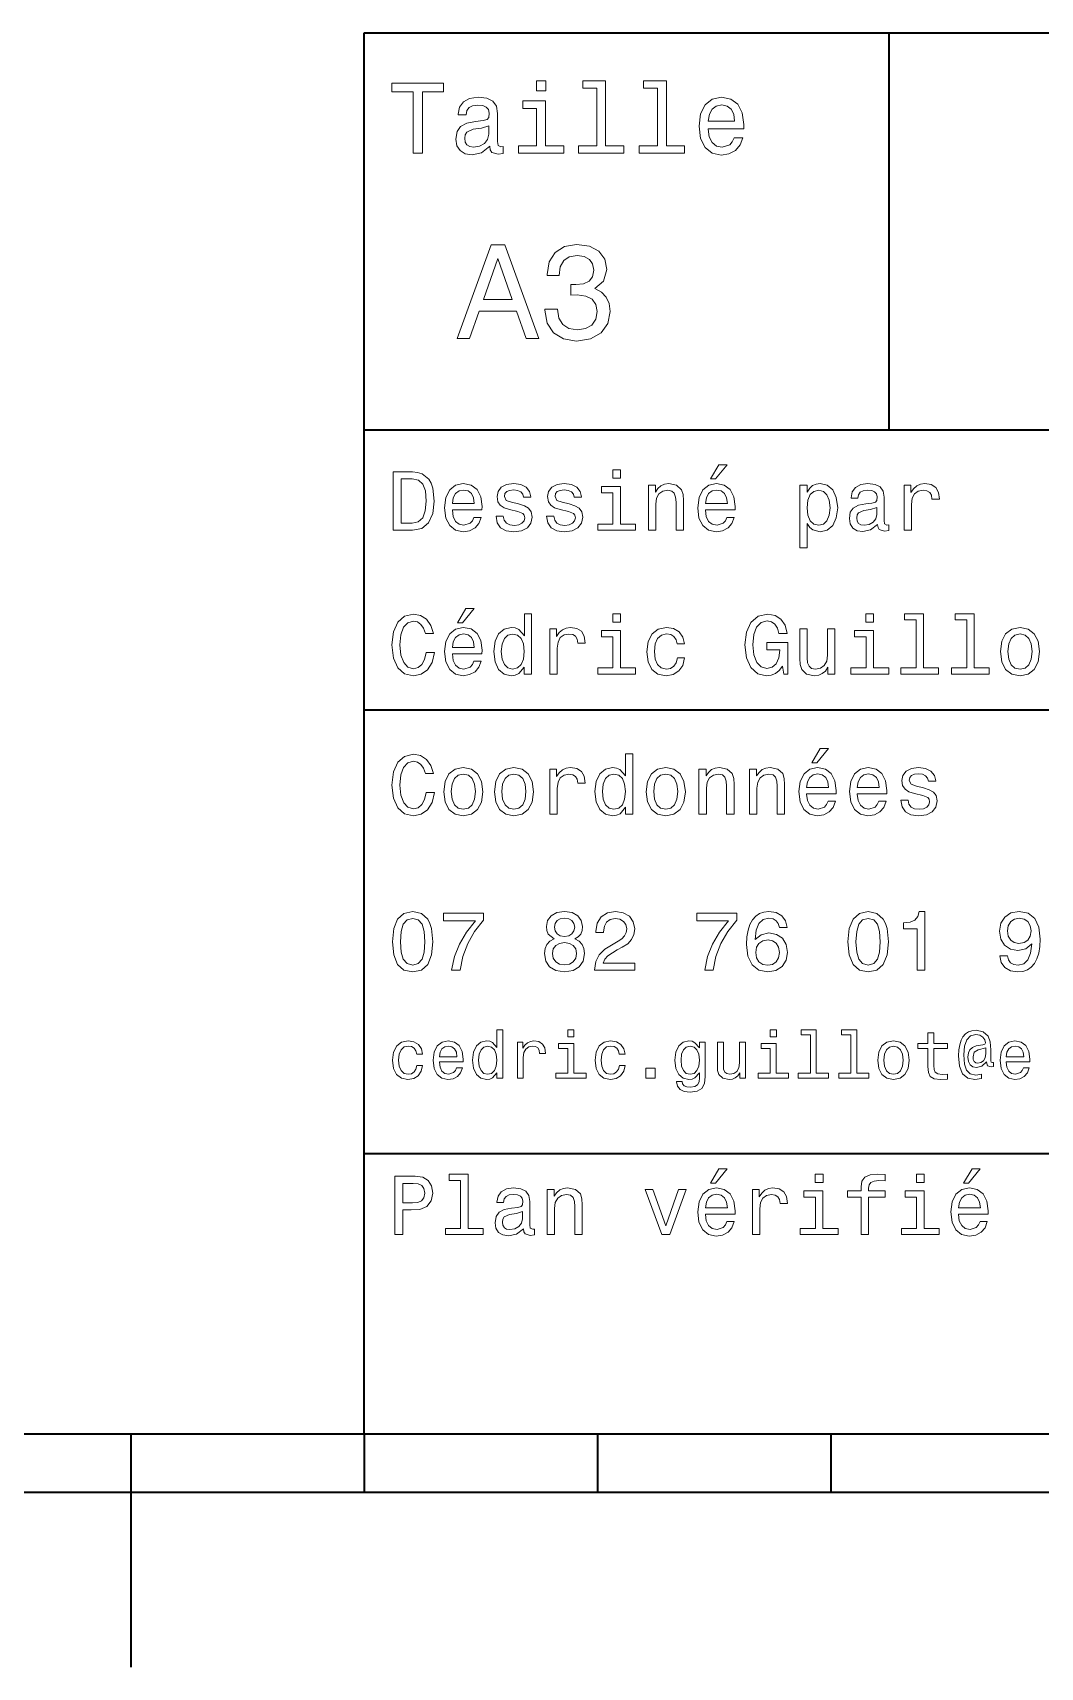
# Model space of a CAD drawing. Extents: x 0 to 420, y 0 to 297.
# Drawn here: x 205.8 to 249, y 0 to 70 of the extents above; entities that cross this region are included whole.
import ezdxf

# ---------------------------------------------------------------- set-up
doc = ezdxf.new("R2010")
doc.units = 0

msp = doc.modelspace()

# ---------------------------------------------------------------- linework, layer by layer
at = {"color": 7, "lineweight": 35}
for p, q in [((220, 10), (220, 70)), ((220, 70), (410, 70)), ((220, 53), (285, 53)), ((220, 41), (285, 41)), ((220, 22), (285, 22)), ((10, 10), (410, 10)), ((220, 10), (410, 10)), ((110, 7.5), (310, 7.5))]:
    msp.add_line(p, q, dxfattribs=at)
at = {"color": 7, "lineweight": 35, "ltscale": 0.425}
msp.add_line((242.5, 53), (242.5, 70), dxfattribs=at)
at = {"color": 7, "lineweight": 35, "ltscale": 0.25}
msp.add_line((210, 10), (210, 0), dxfattribs=at)
at = {"color": 7, "lineweight": 35, "ltscale": 0.0625}
for p, q in [((220, 10), (220, 7.5)), ((230, 10), (230, 7.5)), ((240, 10), (240, 7.5))]:
    msp.add_line(p, q, dxfattribs=at)
at = {"color": 7, "lineweight": 13}
for points in [[(227.786743, 67.940918), (227.38472, 67.940918), (227.38472, 67.508644), (227.786743, 67.508644)], [(229.969742, 67.621033), (229.969742, 65.157059), (229.187317, 65.157059), (229.187317, 64.837173), (231.128235, 64.837173), (231.128235, 65.157059), (230.350143, 65.157059), (230.350143, 67.940918), (229.373199, 67.940918), (229.373199, 67.621033)], [(232.572052, 67.621033), (232.572052, 65.157059), (231.789627, 65.157059), (231.789627, 64.837173), (233.730545, 64.837173), (233.730545, 65.157059), (232.952454, 65.157059), (232.952454, 67.940918), (231.97551, 67.940918), (231.97551, 67.621033)], [(222.10231, 64.837173), (222.5, 64.837173), (222.5, 67.47406), (223.407776, 67.47406), (223.407776, 67.837173), (221.190201, 67.837173), (221.190201, 67.47406), (222.10231, 67.47406)], [(225.387604, 65.139771), (225.387604, 65.126801), (225.409225, 64.979828), (225.47406, 64.876076), (225.746399, 64.793945), (225.958206, 64.828529), (225.958206, 65.122475), (225.867432, 65.109505), (225.746399, 65.165703), (225.724777, 65.338615), (225.724777, 66.540344), (225.672913, 66.84726), (225.521606, 67.0634), (225.257919, 67.193085), (224.886169, 67.240631), (224.523056, 67.188759), (224.255051, 67.041786), (224.086456, 66.812675), (224.030258, 66.510086), (224.030258, 66.484146), (224.371765, 66.484146), (224.402023, 66.665703), (224.497116, 66.795387), (224.65274, 66.873199), (224.873199, 66.903458), (225.085022, 66.881844), (225.236313, 66.817001), (225.327087, 66.704605), (225.357346, 66.548988), (225.340057, 66.367432), (225.270889, 66.276657), (225.097977, 66.233429), (224.773773, 66.198845), (224.402023, 66.121033), (224.138336, 65.982704), (223.982712, 65.766571), (223.935165, 65.446686), (223.978394, 65.161385), (224.112396, 64.949562), (224.328537, 64.815559), (224.626801, 64.768013), (225.028824, 64.858788)], [(234.750717, 65.887604), (236.272339, 65.887604), (236.276657, 66.064842), (236.207489, 66.561958), (236.017288, 66.933716), (235.714691, 67.158501), (235.312683, 67.240631), (234.919312, 67.154175), (234.616714, 66.912102), (234.422195, 66.51873), (234.353027, 66), (234.417862, 65.4683), (234.612396, 65.079247), (234.91066, 64.837173), (235.299713, 64.755043), (235.636887, 64.811234), (235.913544, 64.958214), (236.116714, 65.191643), (236.233429, 65.502876), (235.857346, 65.502876), (235.779541, 65.329971), (235.667145, 65.200287), (235.34726, 65.096542), (235.100861, 65.144089), (234.914993, 65.295387), (234.793945, 65.541786), (234.750717, 65.874634)], [(227.773773, 65.157059), (227.773773, 67.080688), (226.796829, 67.080688), (226.796829, 66.756485), (227.393372, 66.756485), (227.393372, 65.157059), (226.61528, 65.157059), (226.61528, 64.837173), (228.560516, 64.837173), (228.560516, 65.157059)], [(234.750717, 66.207489), (234.798279, 66.50576), (234.914993, 66.726219), (235.092224, 66.860229), (235.325653, 66.907776), (235.554749, 66.860229), (235.731995, 66.726219), (235.840057, 66.50576), (235.878967, 66.207489)], [(225.344376, 65.649857), (225.292511, 65.425072), (225.154175, 65.252159), (224.946686, 65.139771), (224.69165, 65.100861), (224.527374, 65.122475), (224.41066, 65.191643), (224.337173, 65.312675), (224.315567, 65.481262), (224.332855, 65.632561), (224.402023, 65.740631), (224.67868, 65.861671), (225.028824, 65.913544), (225.344376, 66.017288)], [(223.982712, 56.9049), (224.51297, 56.9049), (224.933716, 58.080692), (226.530258, 58.080692), (226.951004, 56.9049), (227.492798, 56.9049), (226.028824, 60.910664), (225.440918, 60.910664)], [(227.752167, 58.161385), (227.752167, 58.121037), (227.844376, 57.567722), (228.11528, 57.152737), (228.541794, 56.887608), (229.106628, 56.789627), (229.706055, 56.887608), (230.155624, 57.141212), (230.443802, 57.54467), (230.547546, 58.0634), (230.501434, 58.403458), (230.374634, 58.680115), (230.167145, 58.893372), (229.890488, 59.048992), (230.265137, 59.360229), (230.39769, 59.855907), (230.311234, 60.305477), (230.0634, 60.645535), (229.659943, 60.858791), (229.106628, 60.933716), (228.587891, 60.841499), (228.190201, 60.587898), (227.930832, 60.184437), (227.844376, 59.648415), (227.844376, 59.60807), (228.357346, 59.60807), (228.403458, 59.976944), (228.553314, 60.242077), (228.795395, 60.403458), (229.135452, 60.461094), (229.435165, 60.414986), (229.654175, 60.293949), (229.786743, 60.097984), (229.838623, 59.832855), (229.786743, 59.550434), (229.648422, 59.360229), (229.406342, 59.244957), (229.077805, 59.210377), (228.853027, 59.216141), (228.853027, 58.760807), (229.135452, 58.772335), (229.498566, 58.720463), (229.769455, 58.582134), (229.930832, 58.357349), (229.98848, 58.0634), (229.925079, 57.729107), (229.757919, 57.48127), (229.492798, 57.325649), (229.141205, 57.273777), (228.778091, 57.331413), (228.51297, 57.504322), (228.345825, 57.780979), (228.282425, 58.161385)], [(225.118149, 58.570606), (225.734863, 60.334293), (226.351578, 58.570606)], [(222.080688, 51.190563), (221.248566, 51.190563), (221.248566, 48.690563), (222.080688, 48.690563), (222.473343, 48.769814), (222.765137, 49.011169), (222.945251, 49.40382), (223.010086, 49.940563), (222.952454, 50.488113), (222.880402, 50.70425), (222.779541, 50.877163), (222.487747, 51.111313), (222.296829, 51.168949)], [(230.992798, 51.27702), (230.657776, 51.27702), (230.657776, 50.916786), (230.992798, 50.916786)], [(234.84726, 50.88797), (235.059799, 50.88797), (235.560516, 51.500362), (235.207489, 51.500362)], [(222.055481, 50.891571), (222.329254, 50.837536), (222.516571, 50.671829), (222.628235, 50.376442), (222.664261, 49.940563), (222.624634, 49.519093), (222.51297, 49.223705), (222.322052, 49.047192), (222.055481, 48.989555), (221.583572, 48.989555), (221.583572, 50.891571)], [(223.784576, 49.565922), (225.052597, 49.565922), (225.056198, 49.713619), (224.998566, 50.127884), (224.840057, 50.437683), (224.587891, 50.625), (224.252884, 50.693443), (223.925079, 50.621399), (223.672913, 50.41967), (223.510803, 50.091862), (223.453171, 49.659584), (223.507202, 49.216499), (223.669312, 48.892292), (223.917862, 48.690563), (224.242081, 48.62212), (224.523056, 48.668949), (224.753601, 48.791428), (224.922913, 48.98595), (225.020172, 49.245319), (224.706772, 49.245319), (224.641937, 49.101227), (224.548264, 48.993156), (224.281708, 48.9067), (224.07637, 48.946327), (223.921463, 49.072407), (223.820602, 49.27774), (223.784576, 49.555115)], [(223.784576, 49.832493), (223.824203, 50.081055), (223.921463, 50.264771), (224.069168, 50.376442), (224.263687, 50.416069), (224.454605, 50.376442), (224.60231, 50.264771), (224.692368, 50.081055), (224.724777, 49.832493)], [(226.623199, 49.818085), (226.317001, 49.890129), (226.090057, 49.972984), (226.014404, 50.142292), (226.036026, 50.261169), (226.111664, 50.347622), (226.234146, 50.401657), (226.41066, 50.423271), (226.579971, 50.401657), (226.713257, 50.336815), (226.799713, 50.239555), (226.835739, 50.109871), (227.145538, 50.109871), (227.145538, 50.117077), (227.091492, 50.351227), (226.943802, 50.534943), (226.713257, 50.650219), (226.41066, 50.693443), (226.104462, 50.650219), (225.881119, 50.531342), (225.740631, 50.354828), (225.697403, 50.131485), (225.729828, 49.915348), (225.830688, 49.76405), (225.996399, 49.655983), (226.237747, 49.580334), (226.590775, 49.493877), (226.806915, 49.40382), (226.864548, 49.331772), (226.886169, 49.223705), (226.853745, 49.09042), (226.767288, 48.989555), (226.626801, 48.924713), (226.439484, 48.903099), (226.241348, 48.924713), (226.09726, 49.000362), (226, 49.122841), (225.960373, 49.292149), (225.654175, 49.292149), (225.704605, 49.003963), (225.85231, 48.795029), (226.086456, 48.668949), (226.41066, 48.62212), (226.749283, 48.668949), (226.997833, 48.795029), (227.149139, 48.996758), (227.203171, 49.259727), (227.163544, 49.486671), (227.05188, 49.641571), (226.868149, 49.742435)], [(228.791794, 49.818085), (228.485596, 49.890129), (228.258652, 49.972984), (228.182999, 50.142292), (228.204605, 50.261169), (228.280258, 50.347622), (228.40274, 50.401657), (228.579254, 50.423271), (228.748566, 50.401657), (228.881851, 50.336815), (228.968292, 50.239555), (229.004318, 50.109871), (229.314117, 50.109871), (229.314117, 50.117077), (229.260086, 50.351227), (229.112396, 50.534943), (228.881851, 50.650219), (228.579254, 50.693443), (228.273056, 50.650219), (228.049713, 50.531342), (227.909225, 50.354828), (227.865997, 50.131485), (227.898422, 49.915348), (227.999283, 49.76405), (228.164993, 49.655983), (228.406342, 49.580334), (228.759369, 49.493877), (228.97551, 49.40382), (229.033142, 49.331772), (229.054749, 49.223705), (229.022339, 49.09042), (228.935883, 48.989555), (228.795395, 48.924713), (228.608063, 48.903099), (228.409943, 48.924713), (228.265854, 49.000362), (228.168594, 49.122841), (228.128967, 49.292149), (227.822769, 49.292149), (227.873199, 49.003963), (228.020889, 48.795029), (228.255051, 48.668949), (228.579254, 48.62212), (228.917862, 48.668949), (229.166428, 48.795029), (229.317719, 48.996758), (229.371765, 49.259727), (229.332138, 49.486671), (229.220459, 49.641571), (229.036743, 49.742435)], [(230.981995, 48.957134), (230.981995, 50.560158), (230.167862, 50.560158), (230.167862, 50.289986), (230.664978, 50.289986), (230.664978, 48.957134), (230.016571, 48.957134), (230.016571, 48.690563), (231.637604, 48.690563), (231.637604, 48.957134)], [(232.181549, 48.690563), (232.498566, 48.690563), (232.498566, 49.807278), (232.530975, 50.063042), (232.635452, 50.250362), (232.797546, 50.365635), (233.013687, 50.408863), (233.1866, 50.372841), (233.294662, 50.275578), (233.348709, 50.113472), (233.366714, 49.897335), (233.366714, 48.690563), (233.683716, 48.690563), (233.683716, 49.962177), (233.669312, 50.217941), (233.604462, 50.430477), (233.391937, 50.625), (233.060516, 50.693443), (232.876801, 50.668228), (232.721909, 50.599785), (232.588623, 50.484512), (232.484146, 50.329613), (232.484146, 50.625), (232.181549, 50.625)], [(234.627518, 49.565922), (235.895538, 49.565922), (235.899139, 49.713619), (235.841492, 50.127884), (235.682999, 50.437683), (235.430832, 50.625), (235.095825, 50.693443), (234.768005, 50.621399), (234.515854, 50.41967), (234.353745, 50.091862), (234.296112, 49.659584), (234.350143, 49.216499), (234.512253, 48.892292), (234.760803, 48.690563), (235.085022, 48.62212), (235.365997, 48.668949), (235.596542, 48.791428), (235.765854, 48.98595), (235.863113, 49.245319), (235.549713, 49.245319), (235.484863, 49.101227), (235.391205, 48.993156), (235.124634, 48.9067), (234.919312, 48.946327), (234.764404, 49.072407), (234.663544, 49.27774), (234.627518, 49.555115)], [(234.627518, 49.832493), (234.667145, 50.081055), (234.764404, 50.264771), (234.912109, 50.376442), (235.106628, 50.416069), (235.297546, 50.376442), (235.445251, 50.264771), (235.535309, 50.081055), (235.567719, 49.832493)], [(238.986313, 50.326012), (238.986313, 50.625), (238.669312, 50.625), (238.669312, 47.941284), (238.986313, 47.941284), (238.986313, 48.98595), (239.097977, 48.816643), (239.22406, 48.704971), (239.541061, 48.62212), (239.843658, 48.690563), (240.081406, 48.895893), (240.236313, 49.2201), (240.293945, 49.659584), (240.236313, 50.095463), (240.081406, 50.41967), (239.843658, 50.621399), (239.541061, 50.693443), (239.368164, 50.671829), (239.220459, 50.603386), (239.094376, 50.488113)], [(239.48703, 48.9067), (239.27449, 48.953533), (239.119598, 49.097622), (239.022339, 49.331772), (238.989914, 49.659584), (239.022339, 49.983791), (239.119598, 50.217941), (239.27449, 50.358429), (239.48703, 50.408863), (239.681549, 50.358429), (239.836456, 50.21434), (239.933716, 49.98019), (239.969742, 49.659584), (239.933716, 49.335377), (239.836456, 49.097622), (239.681549, 48.953533)], [(242.005051, 48.942726), (242.005051, 48.931919), (242.023056, 48.809441), (242.077087, 48.722984), (242.304031, 48.654541), (242.480545, 48.683357), (242.480545, 48.928314), (242.404907, 48.917507), (242.304031, 48.96434), (242.286026, 49.108429), (242.286026, 50.109871), (242.242798, 50.365635), (242.116714, 50.54575), (241.896973, 50.65382), (241.587173, 50.693443), (241.284576, 50.650219), (241.061234, 50.52774), (240.920746, 50.336815), (240.873917, 50.084656), (240.873917, 50.063042), (241.158508, 50.063042), (241.183716, 50.21434), (241.26297, 50.322407), (241.392654, 50.387249), (241.57637, 50.412464), (241.752884, 50.394455), (241.878967, 50.34042), (241.95462, 50.246758), (241.979828, 50.117077), (241.965424, 49.965778), (241.907776, 49.890129), (241.763687, 49.854107), (241.493515, 49.825291), (241.183716, 49.760448), (240.963974, 49.645176), (240.83429, 49.465057), (240.794678, 49.19849), (240.830688, 48.960735), (240.942368, 48.784222), (241.122482, 48.67255), (241.371033, 48.632927), (241.706055, 48.708576)], [(243.143372, 48.690563), (243.460373, 48.690563), (243.460373, 49.796471), (243.492798, 50.063042), (243.590057, 50.253963), (243.748566, 50.369236), (243.96109, 50.408863), (244.119598, 50.383648), (244.23848, 50.3116), (244.310516, 50.189121), (244.335739, 50.023415), (244.656342, 50.023415), (244.613113, 50.315205), (244.494232, 50.524136), (244.296112, 50.650219), (244.02594, 50.693443), (243.842224, 50.664627), (243.683716, 50.592579), (243.543228, 50.4701), (243.431564, 50.304398), (243.431564, 50.625), (243.143372, 50.625)], [(241.969025, 49.367798), (241.925797, 49.180477), (241.810516, 49.036385), (241.637604, 48.942726), (241.425079, 48.910305), (241.288177, 48.928314), (241.190918, 48.98595), (241.129684, 49.086815), (241.111679, 49.227306), (241.126083, 49.353386), (241.183716, 49.443443), (241.414261, 49.544312), (241.706055, 49.587536), (241.969025, 49.673992)], [(222.667862, 43.460373), (222.595825, 43.15778), (222.476944, 42.941643), (222.311234, 42.808357), (222.116714, 42.765129), (221.882568, 42.829971), (221.698853, 43.024494), (221.57637, 43.341499), (221.536743, 43.780979), (221.57637, 44.216858), (221.695251, 44.537464), (221.878967, 44.731987), (222.116714, 44.80043), (222.289627, 44.764408), (222.437317, 44.663544), (222.552597, 44.501442), (222.631851, 44.278099), (222.97406, 44.278099), (222.865997, 44.620316), (222.67868, 44.879681), (222.422913, 45.041786), (222.116714, 45.099422), (221.734863, 45.009365), (221.443085, 44.757202), (221.255768, 44.342937), (221.190918, 43.780979), (221.255768, 43.219021), (221.443085, 42.804756), (221.734863, 42.548992), (222.116714, 42.462536), (222.451736, 42.530979), (222.721909, 42.721901), (222.912827, 43.035301), (223.013687, 43.460373)], [(224.004318, 44.728386), (224.216858, 44.728386), (224.717575, 45.340778), (224.364548, 45.340778)], [(226.864548, 42.829971), (226.864548, 42.530979), (227.181549, 42.530979), (227.181549, 45.117435), (226.868149, 45.117435), (226.868149, 44.170029), (226.626801, 44.443802), (226.479111, 44.508644), (226.309799, 44.533859), (226.003601, 44.461815), (225.765854, 44.260086), (225.610947, 43.935879), (225.556915, 43.5), (225.610947, 43.064121), (225.765854, 42.736309), (226.003601, 42.530979), (226.309799, 42.462536), (226.479111, 42.487751), (226.630402, 42.552593)], [(230.992798, 45.117435), (230.657776, 45.117435), (230.657776, 44.757202), (230.992798, 44.757202)], [(237.92363, 42.865993), (237.984863, 42.530979), (238.164978, 42.530979), (238.164978, 43.881844), (237.253601, 43.881844), (237.253601, 43.575649), (237.815567, 43.575649), (237.815567, 43.554035), (237.772339, 43.222622), (237.657059, 42.977665), (237.480545, 42.822765), (237.260803, 42.772335), (237.015854, 42.837173), (236.824921, 43.0317), (236.702454, 43.352306), (236.659225, 43.791786), (236.698853, 44.227665), (236.82132, 44.548271), (237.015854, 44.742794), (237.278824, 44.811237), (237.458939, 44.775215), (237.606628, 44.674351), (237.714691, 44.505043), (237.77594, 44.278099), (238.132568, 44.278099), (238.03891, 44.623917), (237.862396, 44.883286), (237.613831, 45.041786), (237.30043, 45.099422), (236.889771, 45.009365), (236.579971, 44.746399), (236.381836, 44.33213), (236.3134, 43.780979), (236.381836, 43.226223), (236.579971, 42.811958), (236.871765, 42.548992), (237.239197, 42.462536), (237.444519, 42.491352), (237.628235, 42.5634), (237.786743, 42.68948)], [(241.835739, 45.117435), (241.500717, 45.117435), (241.500717, 44.757202), (241.835739, 44.757202)], [(243.654907, 44.850864), (243.654907, 42.79755), (243.002884, 42.79755), (243.002884, 42.530979), (244.620316, 42.530979), (244.620316, 42.79755), (243.971909, 42.79755), (243.971909, 45.117435), (243.157776, 45.117435), (243.157776, 44.850864)], [(245.823486, 44.850864), (245.823486, 42.79755), (245.171478, 42.79755), (245.171478, 42.530979), (246.78891, 42.530979), (246.78891, 42.79755), (246.140488, 42.79755), (246.140488, 45.117435), (245.32637, 45.117435), (245.32637, 44.850864)], [(223.784576, 43.406338), (225.052597, 43.406338), (225.056198, 43.554035), (224.998566, 43.9683), (224.840057, 44.278099), (224.587891, 44.465416), (224.252884, 44.533859), (223.925079, 44.461815), (223.672913, 44.260086), (223.510803, 43.932278), (223.453171, 43.5), (223.507202, 43.056915), (223.669312, 42.732708), (223.917862, 42.530979), (224.242081, 42.462536), (224.523056, 42.509365), (224.753601, 42.631844), (224.922913, 42.826366), (225.020172, 43.085735), (224.706772, 43.085735), (224.641937, 42.941643), (224.548264, 42.833572), (224.281708, 42.747116), (224.07637, 42.786743), (223.921463, 42.912823), (223.820602, 43.118156), (223.784576, 43.395531)], [(223.784576, 43.672909), (223.824203, 43.921471), (223.921463, 44.105186), (224.069168, 44.216858), (224.263687, 44.256485), (224.454605, 44.216858), (224.60231, 44.105186), (224.692368, 43.921471), (224.724777, 43.672909)], [(226.363831, 44.249279), (226.572769, 44.198845), (226.731262, 44.058357), (226.824921, 43.824207), (226.860947, 43.5), (226.824921, 43.172188), (226.731262, 42.938038), (226.572769, 42.793949), (226.363831, 42.747116), (226.16571, 42.793949), (226.014404, 42.938038), (225.913544, 43.175793), (225.881119, 43.5), (225.913544, 43.820606), (226.014404, 44.054756), (226.16571, 44.198845)], [(227.963257, 42.530979), (228.280258, 42.530979), (228.280258, 43.636887), (228.312683, 43.903458), (228.409943, 44.094379), (228.568451, 44.209652), (228.780975, 44.249279), (228.939484, 44.224064), (229.05835, 44.152016), (229.130402, 44.029537), (229.155624, 43.863831), (229.476227, 43.863831), (229.432999, 44.155621), (229.314117, 44.364552), (229.115997, 44.490635), (228.845825, 44.533859), (228.662109, 44.505043), (228.503601, 44.432995), (228.363113, 44.310516), (228.251434, 44.144814), (228.251434, 44.465416), (227.963257, 44.465416)], [(230.981995, 42.79755), (230.981995, 44.400574), (230.167862, 44.400574), (230.167862, 44.130402), (230.664978, 44.130402), (230.664978, 42.79755), (230.016571, 42.79755), (230.016571, 42.530979), (231.637604, 42.530979), (231.637604, 42.79755)], [(233.413544, 43.824207), (233.726944, 43.824207), (233.662109, 44.112392), (233.507202, 44.339336), (233.265854, 44.479828), (232.952454, 44.533859), (232.606628, 44.461815), (232.343658, 44.260086), (232.177948, 43.932278), (232.120316, 43.492794), (232.174347, 43.056915), (232.336456, 42.732708), (232.592224, 42.530979), (232.94165, 42.462536), (233.251434, 42.516571), (233.492798, 42.667866), (233.658508, 42.905621), (233.730545, 43.222622), (233.427948, 43.222622), (233.373917, 43.020893), (233.273056, 42.869595), (233.128967, 42.775936), (232.952454, 42.747116), (232.732712, 42.793949), (232.574203, 42.938038), (232.476944, 43.172188), (232.444519, 43.503601), (232.476944, 43.827808), (232.577805, 44.061958), (232.739914, 44.206051), (232.952454, 44.256485), (233.139771, 44.224064), (233.280258, 44.141209), (233.373917, 44.004322)], [(240.17868, 44.465416), (239.861664, 44.465416), (239.861664, 43.348701), (239.825653, 43.089336), (239.721176, 42.902016), (239.559082, 42.786743), (239.346542, 42.750721), (239.177231, 42.779537), (239.069168, 42.865993), (239.007919, 43.013687), (238.993515, 43.222622), (238.993515, 44.465416), (238.676514, 44.465416), (238.676514, 43.193802), (238.687317, 42.938038), (238.755768, 42.725502), (238.964691, 42.530979), (239.299713, 42.462536), (239.479828, 42.487751), (239.63472, 42.552593), (239.768005, 42.664265), (239.876083, 42.826366), (239.876083, 42.530979), (240.17868, 42.530979)], [(241.824921, 42.79755), (241.824921, 44.400574), (241.010803, 44.400574), (241.010803, 44.130402), (241.507935, 44.130402), (241.507935, 42.79755), (240.859512, 42.79755), (240.859512, 42.530979), (242.480545, 42.530979), (242.480545, 42.79755)], [(247.268021, 43.496399), (247.325653, 43.056915), (247.491364, 42.732708), (247.754333, 42.530979), (248.107346, 42.462536), (248.456772, 42.530979), (248.719742, 42.729107), (248.885452, 43.053314), (248.946686, 43.496399), (248.885452, 43.935879), (248.719742, 44.263687), (248.456772, 44.461815), (248.107346, 44.533859), (247.754333, 44.461815), (247.491364, 44.260086), (247.325653, 43.935879)], [(247.592224, 43.5), (247.624649, 43.824207), (247.72551, 44.058357), (247.887604, 44.20245), (248.107346, 44.25288), (248.323486, 44.20245), (248.485596, 44.061958), (248.586456, 43.824207), (248.622482, 43.5), (248.586456, 43.172188), (248.485596, 42.934437), (248.323486, 42.790344), (248.107346, 42.743515), (247.887604, 42.790344), (247.72551, 42.934437), (247.624649, 43.172188)], [(239.184433, 38.728386), (239.396973, 38.728386), (239.89769, 39.340778), (239.544662, 39.340778)], [(222.667862, 37.460373), (222.595825, 37.15778), (222.476944, 36.941643), (222.311234, 36.808357), (222.116714, 36.765129), (221.882568, 36.829971), (221.698853, 37.024494), (221.57637, 37.341499), (221.536743, 37.780979), (221.57637, 38.216858), (221.695251, 38.537464), (221.878967, 38.731987), (222.116714, 38.80043), (222.289627, 38.764408), (222.437317, 38.663544), (222.552597, 38.501442), (222.631851, 38.278099), (222.97406, 38.278099), (222.865997, 38.620316), (222.67868, 38.879681), (222.422913, 39.041786), (222.116714, 39.099422), (221.734863, 39.009365), (221.443085, 38.757202), (221.255768, 38.342937), (221.190918, 37.780979), (221.255768, 37.219021), (221.443085, 36.804756), (221.734863, 36.548992), (222.116714, 36.462536), (222.451736, 36.530979), (222.721909, 36.721901), (222.912827, 37.035301), (223.013687, 37.460373)], [(223.413544, 37.496399), (223.471176, 37.056915), (223.636887, 36.732708), (223.899857, 36.530979), (224.252884, 36.462536), (224.60231, 36.530979), (224.86528, 36.729107), (225.030975, 37.053314), (225.092224, 37.496399), (225.030975, 37.935879), (224.86528, 38.263687), (224.60231, 38.461815), (224.252884, 38.533859), (223.899857, 38.461815), (223.636887, 38.260086), (223.471176, 37.935879)], [(225.582138, 37.496399), (225.639771, 37.056915), (225.805481, 36.732708), (226.068451, 36.530979), (226.421463, 36.462536), (226.770889, 36.530979), (227.033859, 36.729107), (227.19957, 37.053314), (227.260803, 37.496399), (227.19957, 37.935879), (227.033859, 38.263687), (226.770889, 38.461815), (226.421463, 38.533859), (226.068451, 38.461815), (225.805481, 38.260086), (225.639771, 37.935879)], [(227.963257, 36.530979), (228.280258, 36.530979), (228.280258, 37.636887), (228.312683, 37.903458), (228.409943, 38.094379), (228.568451, 38.209652), (228.780975, 38.249279), (228.939484, 38.224064), (229.05835, 38.152016), (229.130402, 38.029537), (229.155624, 37.863831), (229.476227, 37.863831), (229.432999, 38.155621), (229.314117, 38.364552), (229.115997, 38.490635), (228.845825, 38.533859), (228.662109, 38.505043), (228.503601, 38.432995), (228.363113, 38.310516), (228.251434, 38.144814), (228.251434, 38.465416), (227.963257, 38.465416)], [(231.201721, 36.829971), (231.201721, 36.530979), (231.518738, 36.530979), (231.518738, 39.117435), (231.205338, 39.117435), (231.205338, 38.170029), (230.963974, 38.443802), (230.816284, 38.508644), (230.646973, 38.533859), (230.340775, 38.461815), (230.103027, 38.260086), (229.94812, 37.935879), (229.894089, 37.5), (229.94812, 37.064121), (230.103027, 36.736309), (230.340775, 36.530979), (230.646973, 36.462536), (230.816284, 36.487751), (230.967575, 36.552593)], [(232.087891, 37.496399), (232.145538, 37.056915), (232.311234, 36.732708), (232.574203, 36.530979), (232.927231, 36.462536), (233.276657, 36.530979), (233.539627, 36.729107), (233.705338, 37.053314), (233.766571, 37.496399), (233.705338, 37.935879), (233.539627, 38.263687), (233.276657, 38.461815), (232.927231, 38.533859), (232.574203, 38.461815), (232.311234, 38.260086), (232.145538, 37.935879)], [(234.350143, 36.530979), (234.667145, 36.530979), (234.667145, 37.647694), (234.69957, 37.903458), (234.804031, 38.090778), (234.966141, 38.206051), (235.182281, 38.249279), (235.355194, 38.213257), (235.463257, 38.115993), (235.517288, 37.953888), (235.535309, 37.737751), (235.535309, 36.530979), (235.85231, 36.530979), (235.85231, 37.802593), (235.837891, 38.058357), (235.773056, 38.270893), (235.560516, 38.465416), (235.229111, 38.533859), (235.045395, 38.508644), (234.890488, 38.440201), (234.757202, 38.324928), (234.65274, 38.170029), (234.65274, 38.465416), (234.350143, 38.465416)], [(236.518738, 36.530979), (236.835739, 36.530979), (236.835739, 37.647694), (236.868149, 37.903458), (236.972626, 38.090778), (237.13472, 38.206051), (237.350861, 38.249279), (237.523773, 38.213257), (237.631836, 38.115993), (237.685883, 37.953888), (237.703888, 37.737751), (237.703888, 36.530979), (238.020889, 36.530979), (238.020889, 37.802593), (238.006485, 38.058357), (237.94165, 38.270893), (237.729111, 38.465416), (237.39769, 38.533859), (237.213974, 38.508644), (237.059082, 38.440201), (236.925797, 38.324928), (236.82132, 38.170029), (236.82132, 38.465416), (236.518738, 38.465416)], [(238.964691, 37.406338), (240.232712, 37.406338), (240.236313, 37.554035), (240.17868, 37.9683), (240.020172, 38.278099), (239.768005, 38.465416), (239.432999, 38.533859), (239.105194, 38.461815), (238.853027, 38.260086), (238.690918, 37.932278), (238.633286, 37.5), (238.687317, 37.056915), (238.849426, 36.732708), (239.097977, 36.530979), (239.422195, 36.462536), (239.703171, 36.509365), (239.933716, 36.631844), (240.103027, 36.826366), (240.200287, 37.085735), (239.886887, 37.085735), (239.822052, 36.941643), (239.728394, 36.833572), (239.461823, 36.747116), (239.256485, 36.786743), (239.101593, 36.912823), (239.000717, 37.118156), (238.964691, 37.395531)], [(241.133286, 37.406338), (242.401306, 37.406338), (242.404907, 37.554035), (242.34726, 37.9683), (242.188766, 38.278099), (241.9366, 38.465416), (241.601593, 38.533859), (241.273773, 38.461815), (241.021606, 38.260086), (240.859512, 37.932278), (240.80188, 37.5), (240.855911, 37.056915), (241.018005, 36.732708), (241.266571, 36.530979), (241.590775, 36.462536), (241.871765, 36.509365), (242.10231, 36.631844), (242.271606, 36.826366), (242.368881, 37.085735), (242.055481, 37.085735), (241.990631, 36.941643), (241.896973, 36.833572), (241.630402, 36.747116), (241.425079, 36.786743), (241.270172, 36.912823), (241.169312, 37.118156), (241.133286, 37.395531)], [(243.971909, 37.658501), (243.66571, 37.730545), (243.438766, 37.8134), (243.363113, 37.982708), (243.384735, 38.101585), (243.460373, 38.188038), (243.582855, 38.242073), (243.759369, 38.263687), (243.92868, 38.242073), (244.061966, 38.177231), (244.148422, 38.079971), (244.184448, 37.950287), (244.494232, 37.950287), (244.494232, 37.957493), (244.440201, 38.191643), (244.292511, 38.375359), (244.061966, 38.490635), (243.759369, 38.533859), (243.453171, 38.490635), (243.229828, 38.371758), (243.08934, 38.195244), (243.046112, 37.971901), (243.078537, 37.755764), (243.179398, 37.604465), (243.345108, 37.496399), (243.586456, 37.42075), (243.939484, 37.334293), (244.155624, 37.244236), (244.213257, 37.172188), (244.234879, 37.064121), (244.202454, 36.930836), (244.115997, 36.829971), (243.97551, 36.765129), (243.788193, 36.743515), (243.590057, 36.765129), (243.445969, 36.840778), (243.348709, 36.963257), (243.309082, 37.132565), (243.002884, 37.132565), (243.053314, 36.844379), (243.201004, 36.635445), (243.435165, 36.509365), (243.759369, 36.462536), (244.097992, 36.509365), (244.346542, 36.635445), (244.497833, 36.837173), (244.55188, 37.100143), (244.512253, 37.327087), (244.400574, 37.481987), (244.216858, 37.582851)], [(223.737747, 37.5), (223.770172, 37.824207), (223.871033, 38.058357), (224.033142, 38.20245), (224.252884, 38.25288), (224.469025, 38.20245), (224.631119, 38.061958), (224.731995, 37.824207), (224.768005, 37.5), (224.731995, 37.172188), (224.631119, 36.934437), (224.469025, 36.790344), (224.252884, 36.743515), (224.033142, 36.790344), (223.871033, 36.934437), (223.770172, 37.172188)], [(225.906342, 37.5), (225.938766, 37.824207), (226.039627, 38.058357), (226.201736, 38.20245), (226.421463, 38.25288), (226.637604, 38.20245), (226.799713, 38.061958), (226.900574, 37.824207), (226.9366, 37.5), (226.900574, 37.172188), (226.799713, 36.934437), (226.637604, 36.790344), (226.421463, 36.743515), (226.201736, 36.790344), (226.039627, 36.934437), (225.938766, 37.172188)], [(230.701004, 38.249279), (230.909943, 38.198845), (231.068451, 38.058357), (231.162109, 37.824207), (231.19812, 37.5), (231.162109, 37.172188), (231.068451, 36.938038), (230.909943, 36.793949), (230.701004, 36.747116), (230.502884, 36.793949), (230.351593, 36.938038), (230.250717, 37.175793), (230.218292, 37.5), (230.250717, 37.820606), (230.351593, 38.054756), (230.502884, 38.198845)], [(232.412109, 37.5), (232.444519, 37.824207), (232.545395, 38.058357), (232.707489, 38.20245), (232.927231, 38.25288), (233.143372, 38.20245), (233.305481, 38.061958), (233.406342, 37.824207), (233.442368, 37.5), (233.406342, 37.172188), (233.305481, 36.934437), (233.143372, 36.790344), (232.927231, 36.743515), (232.707489, 36.790344), (232.545395, 36.934437), (232.444519, 37.172188)], [(238.964691, 37.672909), (239.004318, 37.921471), (239.101593, 38.105186), (239.249283, 38.216858), (239.443802, 38.256485), (239.63472, 38.216858), (239.782425, 38.105186), (239.872482, 37.921471), (239.904907, 37.672909)], [(241.133286, 37.672909), (241.172913, 37.921471), (241.270172, 38.105186), (241.417862, 38.216858), (241.612396, 38.256485), (241.803314, 38.216858), (241.951004, 38.105186), (242.041061, 37.921471), (242.073486, 37.672909)], [(221.216141, 31.071325), (221.270172, 30.505762), (221.439484, 30.102304), (221.709656, 29.857347), (222.08429, 29.778097), (222.455338, 29.857347), (222.72551, 30.102304), (222.891205, 30.505762), (222.948853, 31.071325), (222.891205, 31.633286), (222.822769, 31.856628), (222.72551, 32.040344), (222.455338, 32.285301), (222.08429, 32.368156), (221.709656, 32.285301), (221.439484, 32.036743), (221.270172, 31.633286)], [(223.752167, 29.850143), (224.115997, 29.850143), (224.234863, 30.444523), (224.443802, 30.999279), (224.739197, 31.514408), (225.124634, 31.997118), (225.124634, 32.296108), (223.409943, 32.296108), (223.409943, 31.9683), (224.778824, 31.9683), (224.382568, 31.481987), (224.083572, 30.974062), (223.874634, 30.433718)], [(228.143372, 31.197405), (227.959656, 31.09654), (227.833572, 30.956051), (227.754318, 30.779539), (227.729111, 30.567001), (227.786743, 30.246397), (227.952454, 29.997837), (228.222626, 29.839336), (228.590057, 29.778097), (228.953888, 29.839336), (229.22406, 29.997837), (229.389771, 30.246397), (229.451004, 30.567001), (229.422195, 30.779539), (229.346542, 30.956051), (229.216858, 31.09654), (229.036743, 31.197405), (229.180832, 31.283861), (229.281708, 31.402737), (229.342941, 31.546829), (229.364548, 31.723343), (229.306915, 31.979107), (229.155624, 32.184437), (228.91066, 32.317722), (228.590057, 32.368156), (228.265854, 32.317722), (228.020889, 32.184437), (227.865997, 31.979107), (227.811966, 31.723343), (227.829971, 31.546829), (227.891205, 31.402737)], [(229.879684, 29.850143), (231.597977, 29.850143), (231.597977, 30.159943), (230.239914, 30.159943), (230.315567, 30.32925), (230.445251, 30.46974), (230.845108, 30.725504), (231.057632, 30.833572), (231.295395, 30.988472), (231.464691, 31.168587), (231.561966, 31.381123), (231.597977, 31.622478), (231.536743, 31.925072), (231.367432, 32.162823), (231.108063, 32.314121), (230.773056, 32.368156), (230.427231, 32.306915), (230.164261, 32.137608), (229.994965, 31.867435), (229.937317, 31.510807), (229.937317, 31.460375), (230.265137, 31.460375), (230.265137, 31.489193), (230.297546, 31.73415), (230.394806, 31.914265), (230.549713, 32.029537), (230.755035, 32.069164), (230.963974, 32.033142), (231.118881, 31.943083), (231.219742, 31.802593), (231.255768, 31.62608), (231.230545, 31.460375), (231.162109, 31.319883), (231.046829, 31.197405), (230.888336, 31.089336), (230.675797, 30.974062), (230.322769, 30.750719), (230.074203, 30.512968), (229.926514, 30.224783), (229.879684, 29.86095)], [(234.595093, 29.850143), (234.958939, 29.850143), (235.077805, 30.444523), (235.286743, 30.999279), (235.582138, 31.514408), (235.967575, 31.997118), (235.967575, 32.296108), (234.252884, 32.296108), (234.252884, 31.9683), (235.621765, 31.9683), (235.22551, 31.481987), (234.926514, 30.974062), (234.717575, 30.433718)], [(238.128967, 31.676512), (238.060516, 31.9683), (237.902023, 32.184437), (237.657059, 32.321323), (237.340057, 32.368156), (237.127518, 32.342937), (236.943802, 32.274494), (236.781708, 32.162823), (236.644806, 32.004322), (236.536743, 31.806194), (236.457489, 31.56484), (236.407059, 31.280258), (236.392654, 30.959654), (236.450287, 30.448126), (236.626801, 30.077089), (236.911377, 29.853746), (237.30043, 29.778097), (237.649857, 29.842939), (237.916428, 30.012247), (238.08934, 30.278818), (238.150574, 30.617435), (238.08934, 30.959654), (237.92363, 31.222622), (237.667862, 31.388329), (237.350861, 31.445965), (237.008636, 31.373919), (236.752884, 31.168587), (236.806915, 31.56484), (236.922195, 31.849422), (237.098709, 32.01873), (237.343658, 32.076366), (237.523773, 32.04755), (237.66066, 31.971901), (237.750717, 31.845821), (237.797546, 31.676512)], [(240.733429, 31.071325), (240.78746, 30.505762), (240.956772, 30.102304), (241.226944, 29.857347), (241.601593, 29.778097), (241.972626, 29.857347), (242.242798, 30.102304), (242.408508, 30.505762), (242.466141, 31.071325), (242.408508, 31.633286), (242.340057, 31.856628), (242.242798, 32.040344), (241.972626, 32.285301), (241.601593, 32.368156), (241.226944, 32.285301), (240.956772, 32.036743), (240.78746, 31.633286)], [(243.705338, 29.850143), (244.033142, 29.850143), (244.033142, 32.368156), (243.788193, 32.368156), (243.723343, 32.148415), (243.593658, 32.000721), (243.395538, 31.914265), (243.121765, 31.885447), (243.121765, 31.629683), (243.705338, 31.629683)], [(247.242798, 30.46974), (247.296829, 30.185158), (247.451736, 29.965418), (247.696686, 29.828529), (248.020905, 29.778097), (248.233429, 29.803314), (248.424347, 29.868155), (248.586456, 29.979826), (248.723343, 30.138329), (248.831421, 30.336454), (248.91066, 30.581411), (248.957489, 30.862391), (248.97551, 31.1866), (248.914276, 31.694523), (248.737762, 32.065559), (248.456772, 32.288902), (248.071335, 32.368156), (247.718307, 32.303314), (247.451736, 32.130402), (247.278824, 31.863832), (247.221191, 31.528818), (247.278824, 31.182997), (247.448135, 30.920029), (247.700287, 30.754322), (248.020905, 30.700287), (248.359512, 30.768732), (248.61528, 30.977665), (248.557648, 30.577808), (248.442368, 30.293226), (248.265854, 30.123919), (248.024506, 30.069883), (247.837173, 30.0951), (247.700287, 30.174351), (247.610229, 30.300432), (247.574219, 30.46974)], [(221.561966, 31.071325), (221.590775, 31.507204), (221.680832, 31.820604), (221.842941, 32.004322), (222.08429, 32.069164), (222.322052, 32.004322), (222.484146, 31.820604), (222.574203, 31.507204), (222.603027, 31.071325), (222.574203, 30.631844), (222.484146, 30.318443), (222.322052, 30.134726), (222.08429, 30.073486), (221.842941, 30.134726), (221.680832, 30.318443), (221.590775, 30.631844)], [(228.154175, 31.694523), (228.182999, 31.853025), (228.269455, 31.975504), (228.406342, 32.051151), (228.590057, 32.079971), (228.770172, 32.051151), (228.907059, 31.975504), (228.993515, 31.853025), (229.02594, 31.694523), (228.993515, 31.532419), (228.907059, 31.40634), (228.770172, 31.323486), (228.590057, 31.298271), (228.406342, 31.327089), (228.269455, 31.40634), (228.182999, 31.532419)], [(241.079254, 31.071325), (241.108063, 31.507204), (241.19812, 31.820604), (241.360229, 32.004322), (241.601593, 32.069164), (241.83934, 32.004322), (242.001434, 31.820604), (242.091492, 31.507204), (242.120316, 31.071325), (242.091492, 30.631844), (242.001434, 30.318443), (241.83934, 30.134726), (241.601593, 30.073486), (241.360229, 30.134726), (241.19812, 30.318443), (241.108063, 30.631844)], [(247.570602, 31.532419), (247.606628, 31.755764), (247.707489, 31.932276), (247.865997, 32.043949), (248.071335, 32.083572), (248.283859, 32.043949), (248.445969, 31.932276), (248.546829, 31.759365), (248.586456, 31.536022), (248.546829, 31.309076), (248.445969, 31.139769), (248.280258, 31.035301), (248.060516, 30.999279), (247.862396, 31.035301), (247.707489, 31.139769), (247.606628, 31.305475)], [(228.074921, 30.574207), (228.107346, 30.765129), (228.211823, 30.909222), (228.373917, 31.002882), (228.590057, 31.035301), (228.802597, 31.002882), (228.964691, 30.909222), (229.069168, 30.765129), (229.105194, 30.574207), (229.069168, 30.368876), (228.964691, 30.213976), (228.802597, 30.113111), (228.590057, 30.08069), (228.373917, 30.113111), (228.211823, 30.213976), (228.107346, 30.368876)], [(237.801147, 30.613832), (237.76152, 30.386887), (237.66066, 30.213976), (237.498566, 30.098703), (237.296829, 30.062679), (237.08429, 30.098703), (236.922195, 30.210375), (236.817719, 30.383286), (236.785309, 30.610229), (236.82132, 30.833572), (236.922195, 31.002882), (237.087891, 31.11095), (237.311234, 31.150576), (237.505768, 31.11095), (237.66066, 31.006483), (237.76152, 30.837175)], [(222.256485, 26.259367), (222.507202, 26.259367), (222.455338, 26.489914), (222.331406, 26.671471), (222.138336, 26.783863), (221.887604, 26.827091), (221.610947, 26.769453), (221.400574, 26.60807), (221.268005, 26.345821), (221.221909, 25.994238), (221.265137, 25.645535), (221.394806, 25.386168), (221.599426, 25.224785), (221.878967, 25.170031), (222.126801, 25.213257), (222.319885, 25.334295), (222.452454, 25.524496), (222.510086, 25.778099), (222.268005, 25.778099), (222.224777, 25.616716), (222.144089, 25.495678), (222.028824, 25.42075), (221.887604, 25.397696), (221.711823, 25.43516), (221.585022, 25.550434), (221.507202, 25.737753), (221.481262, 26.002882), (221.507202, 26.262249), (221.587891, 26.449568), (221.717575, 26.564842), (221.887604, 26.605188), (222.03746, 26.579252), (222.149857, 26.51297), (222.224777, 26.40346)], [(223.227661, 25.925074), (224.242081, 25.925074), (224.244949, 26.043228), (224.198853, 26.374641), (224.072052, 26.622478), (223.870316, 26.772335), (223.60231, 26.827091), (223.340057, 26.769453), (223.138336, 26.60807), (223.008652, 26.345821), (222.96254, 26), (223.005768, 25.645535), (223.135452, 25.386168), (223.33429, 25.224785), (223.593658, 25.170031), (223.818451, 25.207495), (224.002884, 25.305477), (224.138336, 25.461096), (224.216141, 25.668589), (223.965424, 25.668589), (223.913544, 25.553314), (223.838623, 25.46686), (223.625366, 25.397696), (223.46109, 25.429396), (223.337173, 25.53026), (223.256485, 25.694525), (223.227661, 25.916428)], [(223.227661, 26.138329), (223.259369, 26.337177), (223.337173, 26.48415), (223.455338, 26.573488), (223.610947, 26.605188), (223.763687, 26.573488), (223.881851, 26.48415), (223.953888, 26.337177), (223.979828, 26.138329)], [(225.69165, 25.463978), (225.69165, 25.224785), (225.945251, 25.224785), (225.945251, 27.293949), (225.694519, 27.293949), (225.694519, 26.536024), (225.501434, 26.755045), (225.383286, 26.806917), (225.247833, 26.827091), (225.002884, 26.769453), (224.812683, 26.60807), (224.688766, 26.348703), (224.645538, 26), (224.688766, 25.651299), (224.812683, 25.38905), (225.002884, 25.224785), (225.247833, 25.170031), (225.383286, 25.190203), (225.504318, 25.242075)], [(226.570602, 25.224785), (226.824203, 25.224785), (226.824203, 26.10951), (226.850143, 26.322767), (226.927948, 26.475506), (227.054749, 26.567724), (227.224777, 26.599424), (227.351578, 26.579252), (227.446686, 26.521614), (227.504318, 26.423632), (227.52449, 26.291067), (227.780975, 26.291067), (227.746399, 26.524496), (227.651291, 26.691643), (227.492798, 26.792507), (227.276657, 26.827091), (227.129684, 26.804035), (227.002884, 26.746399), (226.890488, 26.648417), (226.801147, 26.515852), (226.801147, 26.772335), (226.570602, 26.772335)], [(228.985596, 25.438042), (228.985596, 26.720463), (228.33429, 26.720463), (228.33429, 26.504324), (228.731995, 26.504324), (228.731995, 25.438042), (228.213257, 25.438042), (228.213257, 25.224785), (229.510086, 25.224785), (229.510086, 25.438042)], [(228.994232, 27.293949), (228.726227, 27.293949), (228.726227, 27.005764), (228.994232, 27.005764)], [(230.930832, 26.259367), (231.181549, 26.259367), (231.129684, 26.489914), (231.005768, 26.671471), (230.812683, 26.783863), (230.561966, 26.827091), (230.285309, 26.769453), (230.074921, 26.60807), (229.942368, 26.345821), (229.896255, 25.994238), (229.939484, 25.645535), (230.069168, 25.386168), (230.273773, 25.224785), (230.553314, 25.170031), (230.801147, 25.213257), (230.994232, 25.334295), (231.126801, 25.524496), (231.184433, 25.778099), (230.942368, 25.778099), (230.899139, 25.616716), (230.818451, 25.495678), (230.703171, 25.42075), (230.561966, 25.397696), (230.386169, 25.43516), (230.259369, 25.550434), (230.181549, 25.737753), (230.155624, 26.002882), (230.181549, 26.262249), (230.262253, 26.449568), (230.391937, 26.564842), (230.561966, 26.605188), (230.711823, 26.579252), (230.824203, 26.51297), (230.899139, 26.40346)], [(234.619598, 25.293949), (234.619598, 26.772335), (234.377518, 26.772335), (234.377518, 26.521614), (234.17868, 26.749281), (234.057632, 26.806917), (233.922195, 26.827091), (233.677231, 26.769453), (233.48703, 26.60807), (233.363113, 26.348703), (233.319885, 26), (233.363113, 25.648417), (233.48703, 25.38905), (233.677231, 25.224785), (233.922195, 25.170031), (234.060516, 25.190203), (234.175797, 25.242075), (234.377518, 25.461096), (234.377518, 25.242075), (234.354462, 25.069166), (234.291061, 24.945246), (234.170029, 24.873199), (233.988464, 24.847263), (233.829971, 24.864553), (233.717575, 24.907782), (233.651291, 24.98271), (233.631119, 25.083574), (233.386169, 25.083574), (233.386169, 25.072046), (233.42363, 24.887609), (233.53891, 24.749281), (233.723343, 24.659943), (233.97406, 24.628242), (234.273773, 24.671471), (234.472626, 24.792509), (234.585007, 25.002882)], [(236.342941, 26.772335), (236.08934, 26.772335), (236.08934, 25.878963), (236.060516, 25.671471), (235.976944, 25.521614), (235.84726, 25.429396), (235.677231, 25.400578), (235.541779, 25.423632), (235.455338, 25.492796), (235.406342, 25.610952), (235.394806, 25.778099), (235.394806, 26.772335), (235.141205, 26.772335), (235.141205, 25.755045), (235.149857, 25.550434), (235.204605, 25.380404), (235.37175, 25.224785), (235.639771, 25.170031), (235.783859, 25.190203), (235.907776, 25.242075), (236.014404, 25.331413), (236.100861, 25.461096), (236.100861, 25.224785), (236.342941, 25.224785)], [(237.659943, 25.438042), (237.659943, 26.720463), (237.008636, 26.720463), (237.008636, 26.504324), (237.406342, 26.504324), (237.406342, 25.438042), (236.887604, 25.438042), (236.887604, 25.224785), (238.184433, 25.224785), (238.184433, 25.438042)], [(237.668579, 27.293949), (237.400574, 27.293949), (237.400574, 27.005764), (237.668579, 27.005764)], [(239.123917, 27.080692), (239.123917, 25.438042), (238.60231, 25.438042), (238.60231, 25.224785), (239.896255, 25.224785), (239.896255, 25.438042), (239.377518, 25.438042), (239.377518, 27.293949), (238.726227, 27.293949), (238.726227, 27.080692)], [(240.858795, 27.080692), (240.858795, 25.438042), (240.337173, 25.438042), (240.337173, 25.224785), (241.631119, 25.224785), (241.631119, 25.438042), (241.112396, 25.438042), (241.112396, 27.293949), (240.46109, 27.293949), (240.46109, 27.080692)], [(242.014404, 25.99712), (242.060516, 25.645535), (242.193085, 25.386168), (242.403458, 25.224785), (242.685883, 25.170031), (242.965424, 25.224785), (243.175797, 25.383286), (243.30835, 25.642653), (243.357346, 25.99712), (243.30835, 26.348703), (243.175797, 26.610952), (242.965424, 26.769453), (242.685883, 26.827091), (242.403458, 26.769453), (242.193085, 26.60807), (242.060516, 26.348703)], [(242.273773, 26), (242.299713, 26.259367), (242.380402, 26.446688), (242.510086, 26.56196), (242.685883, 26.602306), (242.858795, 26.56196), (242.988464, 26.449568), (243.069168, 26.259367), (243.097977, 26), (243.069168, 25.737753), (242.988464, 25.547552), (242.858795, 25.432278), (242.685883, 25.394814), (242.510086, 25.432278), (242.380402, 25.547552), (242.299713, 25.737753)], [(244.164261, 26.504324), (244.164261, 25.729107), (244.181549, 25.478388), (244.262253, 25.305477), (244.42363, 25.204613), (244.697403, 25.170031), (244.997116, 25.184439), (244.997116, 25.40346), (244.778091, 25.386168), (244.579254, 25.409224), (244.472626, 25.48127), (244.426514, 25.602306), (244.417862, 25.772335), (244.417862, 26.504324), (244.997116, 26.504324), (244.997116, 26.720463), (244.417862, 26.720463), (244.417862, 27.172913), (244.164261, 27.172913), (244.164261, 26.720463), (243.726227, 26.720463), (243.726227, 26.504324)], [(246.97406, 25.734871), (246.97406, 25.902018), (246.927948, 25.893373), (246.873199, 25.913546), (246.855911, 25.974064), (246.855911, 26.446688), (246.832855, 26.780981), (246.740631, 27.02882), (246.52449, 27.213257), (246.221909, 27.279539), (246.046112, 27.262249), (245.896255, 27.210375), (245.766571, 27.12392), (245.662827, 27.002882), (245.582138, 26.850145), (245.52449, 26.662825), (245.489914, 26.438042), (245.478394, 26.184439), (245.518738, 25.737753), (245.648422, 25.42075), (245.864548, 25.230549), (246.172913, 25.170031), (246.455338, 25.216139), (246.455338, 25.406342), (246.207489, 25.360231), (245.968292, 25.409224), (245.809799, 25.567724), (245.723343, 25.835735), (245.697403, 26.224785), (245.726227, 26.605188), (245.824203, 26.876081), (245.982712, 27.040346), (246.213257, 27.095102), (246.389053, 27.063402), (246.518738, 26.988474), (246.599426, 26.876081), (246.628235, 26.746399), (246.596542, 26.682999), (246.510086, 26.654179), (246.227661, 26.610952), (246.072052, 26.547552), (245.959656, 26.449568), (245.893372, 26.314121), (245.873199, 26.135448), (245.899139, 25.942364), (245.971176, 25.798271), (246.08934, 25.708935), (246.244965, 25.680117), (246.472626, 25.740635), (246.66571, 25.930836), (246.66571, 25.913546), (246.711823, 25.760807), (246.870316, 25.714699)], [(247.515854, 25.925074), (248.530258, 25.925074), (248.533142, 26.043228), (248.48703, 26.374641), (248.360229, 26.622478), (248.158508, 26.772335), (247.890488, 26.827091), (247.628235, 26.769453), (247.426514, 26.60807), (247.296829, 26.345821), (247.250717, 26), (247.293945, 25.645535), (247.42363, 25.386168), (247.622482, 25.224785), (247.881851, 25.170031), (248.106628, 25.207495), (248.291061, 25.305477), (248.426514, 25.461096), (248.504318, 25.668589), (248.253601, 25.668589), (248.201736, 25.553314), (248.126801, 25.46686), (247.913544, 25.397696), (247.749283, 25.429396), (247.625366, 25.53026), (247.544678, 25.694525), (247.515854, 25.916428)], [(247.515854, 26.138329), (247.547546, 26.337177), (247.625366, 26.48415), (247.743515, 26.573488), (247.899139, 26.605188), (248.05188, 26.573488), (248.170029, 26.48415), (248.242081, 26.337177), (248.268005, 26.138329)], [(225.291061, 26.599424), (225.458206, 26.559078), (225.585022, 26.446688), (225.659943, 26.259367), (225.688766, 26), (225.659943, 25.737753), (225.585022, 25.550434), (225.458206, 25.43516), (225.291061, 25.397696), (225.132568, 25.43516), (225.01152, 25.550434), (224.930832, 25.740635), (224.904892, 26), (224.930832, 26.256485), (225.01152, 26.443806), (225.132568, 26.559078)], [(233.582138, 26), (233.608063, 26.256485), (233.685883, 26.446688), (233.806915, 26.559078), (233.968292, 26.599424), (234.138321, 26.559078), (234.265137, 26.446688), (234.342941, 26.256485), (234.371765, 26), (234.342941, 25.737753), (234.265137, 25.550434), (234.138321, 25.43516), (233.968292, 25.397696), (233.806915, 25.43516), (233.685883, 25.550434), (233.608063, 25.740635)], [(246.639771, 26.279539), (246.610947, 26.100866), (246.53891, 25.974064), (246.429398, 25.896255), (246.299713, 25.873199), (246.210373, 25.887609), (246.146973, 25.939482), (246.106628, 26.025938), (246.095108, 26.146975), (246.144089, 26.345821), (246.311234, 26.449568), (246.639771, 26.53026)], [(232.077805, 25.224785), (232.47551, 25.224785), (232.47551, 25.654181), (232.077805, 25.654181)], [(221.324203, 18.530979), (221.655624, 18.530979), (221.655624, 19.586454), (222.023056, 19.586454), (222.394089, 19.604465), (222.689484, 19.730547), (222.880402, 19.975504), (222.945251, 20.310518), (222.894806, 20.620316), (222.750717, 20.847261), (222.51297, 20.98415), (222.188766, 21.030979), (221.324203, 21.030979)], [(224.137604, 20.850864), (224.137604, 18.79755), (223.485596, 18.79755), (223.485596, 18.530979), (225.103027, 18.530979), (225.103027, 18.79755), (224.454605, 18.79755), (224.454605, 21.117435), (223.640488, 21.117435), (223.640488, 20.850864)], [(234.84726, 20.728386), (235.059799, 20.728386), (235.560516, 21.340778), (235.207489, 21.340778)], [(239.667145, 21.117435), (239.332138, 21.117435), (239.332138, 20.757204), (239.667145, 20.757204)], [(241.295395, 20.130404), (241.295395, 18.530979), (241.612396, 18.530979), (241.612396, 20.130404), (242.332855, 20.130404), (242.332855, 20.400576), (241.612396, 20.400576), (241.612396, 20.519451), (241.637604, 20.663544), (241.720459, 20.760807), (241.860947, 20.818443), (242.062683, 20.840057), (242.332855, 20.825647), (242.332855, 21.099422), (241.990631, 21.117435), (241.680832, 21.085014), (241.464691, 20.987751), (241.335022, 20.818443), (241.295395, 20.577089), (241.295395, 20.400576), (240.715424, 20.400576), (240.715424, 20.130404)], [(244.004318, 21.117435), (243.669312, 21.117435), (243.669312, 20.757204), (244.004318, 20.757204)], [(245.690201, 20.728386), (245.90274, 20.728386), (246.403458, 21.340778), (246.05043, 21.340778)], [(222.098709, 20.724783), (222.314835, 20.703169), (222.473343, 20.634726), (222.567001, 20.508644), (222.599426, 20.310518), (222.5634, 20.101583), (222.466141, 19.975504), (222.30043, 19.910662), (222.073486, 19.892651), (221.655624, 19.892651), (221.655624, 20.724783)], [(226.824921, 18.78314), (226.824921, 18.772333), (226.842941, 18.649855), (226.896973, 18.5634), (227.123917, 18.494957), (227.30043, 18.523775), (227.30043, 18.768732), (227.224777, 18.757925), (227.123917, 18.804754), (227.105911, 18.948847), (227.105911, 19.950287), (227.062683, 20.206051), (226.9366, 20.386166), (226.716858, 20.494236), (226.407059, 20.533861), (226.104462, 20.490633), (225.881119, 20.368155), (225.740631, 20.177233), (225.693802, 19.925072), (225.693802, 19.903458), (225.978394, 19.903458), (226.003601, 20.054754), (226.082855, 20.162823), (226.21254, 20.227665), (226.396255, 20.252882), (226.572769, 20.234869), (226.698853, 20.180836), (226.77449, 20.087175), (226.799713, 19.957493), (226.785309, 19.806194), (226.727661, 19.730547), (226.583572, 19.694523), (226.3134, 19.665705), (226.003601, 19.600864), (225.783859, 19.48559), (225.654175, 19.305475), (225.614548, 19.038904), (225.650574, 18.801151), (225.762253, 18.62464), (225.942368, 18.512968), (226.190918, 18.473343), (226.52594, 18.54899)], [(227.844376, 18.530979), (228.161377, 18.530979), (228.161377, 19.647694), (228.193802, 19.903458), (228.298279, 20.090778), (228.460373, 20.206051), (228.676514, 20.249279), (228.849426, 20.213255), (228.957489, 20.115993), (229.011536, 19.95389), (229.029541, 19.737751), (229.029541, 18.530979), (229.346542, 18.530979), (229.346542, 19.802593), (229.332138, 20.058357), (229.267288, 20.270893), (229.054749, 20.465418), (228.723343, 20.533861), (228.539627, 20.508644), (228.38472, 20.440201), (228.251434, 20.324926), (228.146973, 20.170029), (228.146973, 20.465418), (227.844376, 20.465418)], [(232.76152, 18.530979), (233.096542, 18.530979), (233.802597, 20.465418), (233.474777, 20.465418), (232.930832, 18.905619), (232.376083, 20.465418), (232.044662, 20.465418)], [(234.627518, 19.40634), (235.895538, 19.40634), (235.899139, 19.554033), (235.841492, 19.9683), (235.682999, 20.278097), (235.430832, 20.465418), (235.095825, 20.533861), (234.768005, 20.461815), (234.515854, 20.260086), (234.353745, 19.932276), (234.296112, 19.5), (234.350143, 19.056915), (234.512253, 18.732708), (234.760803, 18.530979), (235.085022, 18.462536), (235.365997, 18.509365), (235.596542, 18.631844), (235.765854, 18.826368), (235.863113, 19.085733), (235.549713, 19.085733), (235.484863, 18.941643), (235.391205, 18.833572), (235.124634, 18.747118), (234.919312, 18.786743), (234.764404, 18.912823), (234.663544, 19.118155), (234.627518, 19.395533)], [(236.637604, 18.530979), (236.954605, 18.530979), (236.954605, 19.636887), (236.98703, 19.903458), (237.08429, 20.094379), (237.242798, 20.209654), (237.455338, 20.249279), (237.613831, 20.224062), (237.732712, 20.152016), (237.804749, 20.029537), (237.829971, 19.863832), (238.150574, 19.863832), (238.107346, 20.155619), (237.988464, 20.364553), (237.790344, 20.490633), (237.520172, 20.533861), (237.336456, 20.505043), (237.177948, 20.432997), (237.03746, 20.310518), (236.925797, 20.144812), (236.925797, 20.465418), (236.637604, 20.465418)], [(239.656342, 18.79755), (239.656342, 20.400576), (238.842224, 20.400576), (238.842224, 20.130404), (239.33934, 20.130404), (239.33934, 18.79755), (238.690918, 18.79755), (238.690918, 18.530979), (240.311966, 18.530979), (240.311966, 18.79755)], [(243.993515, 18.79755), (243.993515, 20.400576), (243.179398, 20.400576), (243.179398, 20.130404), (243.676514, 20.130404), (243.676514, 18.79755), (243.028107, 18.79755), (243.028107, 18.530979), (244.649139, 18.530979), (244.649139, 18.79755)], [(245.470459, 19.40634), (246.73848, 19.40634), (246.742081, 19.554033), (246.684448, 19.9683), (246.52594, 20.278097), (246.273773, 20.465418), (245.938766, 20.533861), (245.610962, 20.461815), (245.358795, 20.260086), (245.196686, 19.932276), (245.139053, 19.5), (245.193085, 19.056915), (245.355194, 18.732708), (245.603745, 18.530979), (245.927948, 18.462536), (246.208939, 18.509365), (246.439484, 18.631844), (246.608795, 18.826368), (246.706055, 19.085733), (246.392654, 19.085733), (246.32782, 18.941643), (246.234146, 18.833572), (245.967575, 18.747118), (245.762253, 18.786743), (245.607346, 18.912823), (245.506485, 19.118155), (245.470459, 19.395533)], [(234.627518, 19.672911), (234.667145, 19.921469), (234.764404, 20.105186), (234.912109, 20.216858), (235.106628, 20.256483), (235.297546, 20.216858), (235.445251, 20.105186), (235.535309, 19.921469), (235.567719, 19.672911)], [(245.470459, 19.672911), (245.510086, 19.921469), (245.607346, 20.105186), (245.755051, 20.216858), (245.94957, 20.256483), (246.140488, 20.216858), (246.288193, 20.105186), (246.37825, 19.921469), (246.41066, 19.672911)], [(226.78891, 19.208212), (226.745682, 19.020893), (226.630402, 18.876801), (226.457489, 18.78314), (226.244965, 18.750719), (226.108063, 18.768732), (226.010803, 18.826368), (225.94957, 18.927233), (225.931549, 19.067722), (225.945969, 19.193804), (226.003601, 19.283861), (226.234146, 19.384726), (226.52594, 19.427954), (226.78891, 19.514408)]]:
    msp.add_lwpolyline(points, close=True, dxfattribs=at)

doc.saveas('drawing.dxf')
